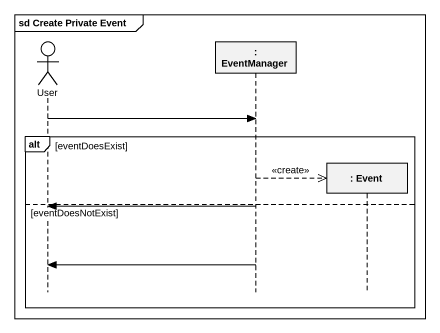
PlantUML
@startuml
mainframe sd Create Private Event
hide footbox
actor User
participant ": EventManager" as EventManager
participant ": Event" as Event

User -> EventManager
alt eventDoesExist
  EventManager -->> Event ** : <<create>>
else eventDoesNotExist
  EventManager -> User
  EventManager -> User
end
@enduml
